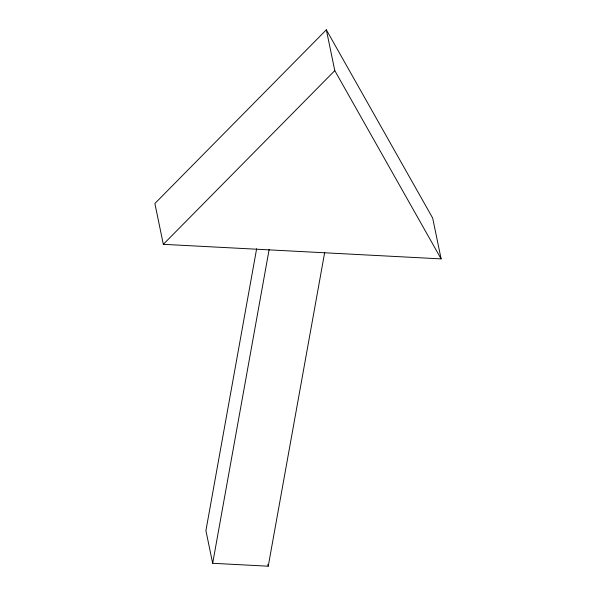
<?xml version="1.0" encoding="UTF-8"?>
<svg xmlns="http://www.w3.org/2000/svg" width="596" height="596" viewBox="0 0 596 596"><rect width="100%" height="100%" fill="white"/><g stroke="black" fill="none" stroke-linecap="round" stroke-linejoin="round"><path stroke-width="0.89" d="M256.638 248.733L205.911 530.634L212.675 563.287L268.237 566.2L324.723 252.264M212.675 563.287L269.161 249.359M326.34 29.8L154.878 203.512L163.334 244.33L441.122 258.887L432.666 218.061L326.34 29.8L334.788 70.626L441.122 258.887M163.334 244.33L334.788 70.626M267.857 564.382L268.237 566.2"/></g></svg>
